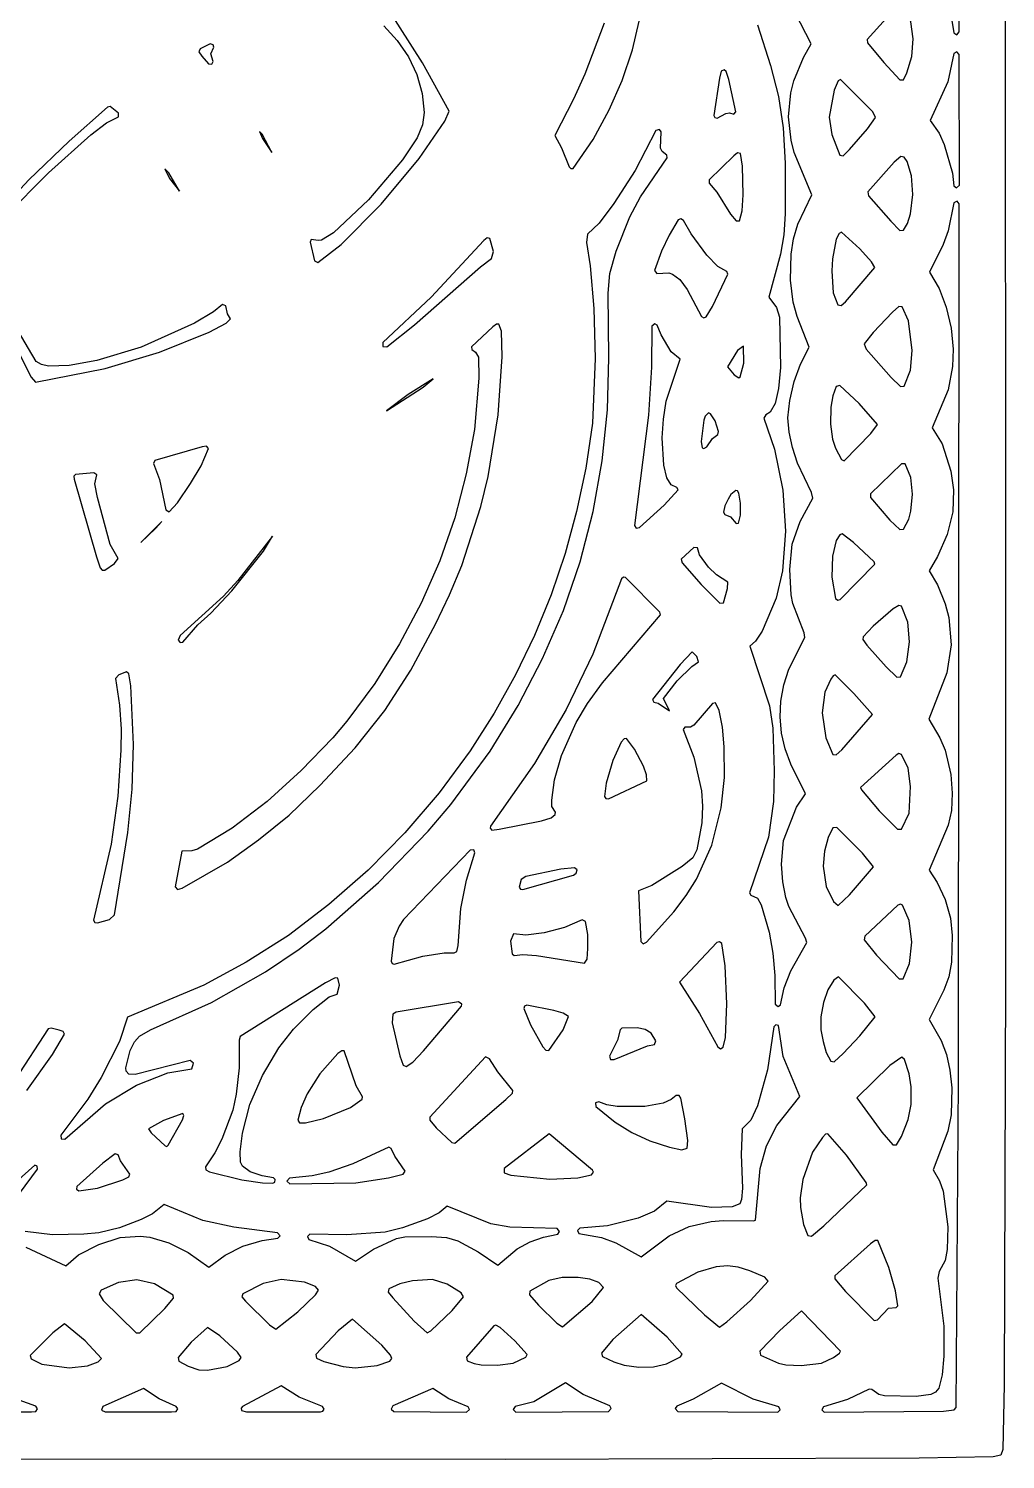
# Model space of a CAD drawing. Header units: millimetres. Extents: x 0 to 300, y 0 to 300.
# Drawn here: x 166.2 to 300.1, y 0 to 196.3 of the extents above; entities that cross this region are included whole.
import ezdxf

# ---------------------------------------------------------------- set-up
doc = ezdxf.new("R2010")
doc.units = ezdxf.units.MM
doc.layers.add('CUT', color=7, linetype='CONTINUOUS')

msp = doc.modelspace()

# ---------------------------------------------------------------- linework, layer by layer
at = {"layer": 'CUT'}
for points in [[(300.0867, 256.7868), (300.117, 66.2102), (299.9655, 10.2704), (299.7536, 1.3633), (299.511, 0.5784), (298.4525, 0.3332), (288.2732, 0.1515), (231.5135, 0), (39.7253, 0.0303), (10.2666, 0.1516), (4.0156, 0.2428), (1.3633, 0.3633), (0.6479, 0.5607), (0.3351, 1.64), (0.2121, 4.9079), (0, 68.6944), (0.0303, 260.6644)], [(292.6856, 197.9614), (293.0273, 195.7362), (293.4755, 195.4606), (293.7922, 195.8438), (293.7879, 203.361)], [(214.8973, 196.6674), (216.7214, 194.6851), (218.2539, 192.4094), (219.4142, 189.987), (220.147, 187.4056), (220.42, 184.8058), (220.2041, 183.109), (219.4458, 181.306), (217.4436, 178.3029), (212.7913, 172.8281), (207.9614, 168.2765), (206.328, 167.2916), (205.8661, 167.213), (204.9378, 167.3758), (204.7704, 167.0101), (205.3998, 164.4382), (205.8289, 164.197), (209.044, 166.6739), (214.5138, 172.2355), (219.746, 178.4972), (223.2495, 183.6156), (223.8414, 184.9927), (220.1771, 191.6244), (215.453, 199.0432)], [(245.079, 197.0628), (242.4305, 190.03), (240.91, 186.6254), (238.3232, 181.6327), (239.2512, 179.9603), (240.2862, 177.3485), (240.5347, 177.0976), (240.8717, 177.13), (243.5703, 181.098), (245.7756, 185.1445), (247.5554, 189.1848), (248.9812, 193.3721), (250.3657, 199.2715)], [(266.1329, 196.8182), (267.9288, 191.2309), (268.9936, 186.9982), (269.6318, 182.7066), (269.9046, 177.8564), (269.9049, 170.9058), (269.7204, 167.9945), (269.2604, 165.334), (267.6769, 159.4476), (268.7519, 158.0182), (269.1401, 156.6898), (269.2976, 149.7932), (269.0228, 146.9306), (268.5652, 144.8852), (267.8646, 143.6617), (267.2727, 143.3265), (267.018, 142.8626), (268.4463, 138.5849), (269.5976, 132.9799), (269.9649, 127.3447), (269.5408, 121.9221), (268.6855, 118.1554), (266.7811, 113.6121), (265.867, 112.2408), (265.0763, 111.5708), (267.7513, 103.3915), (268.2381, 100.3398), (268.42, 94.4538), (268.3278, 90.2467), (267.6291, 85.3864), (265.04, 77.7231), (265.196, 77.4235), (266.1104, 77.0005), (266.6367, 76.0685), (267.7141, 72.3318), (268.2381, 69.432), (268.5095, 66.3869), (268.5453, 62.456), (268.9459, 62.1238), (269.2955, 62.3747), (269.7987, 64.701), (270.6837, 67.0504), (272.8926, 70.9135), (272.7273, 71.52), (270.436, 75.8375), (270.0042, 77.1069), (269.6068, 79.2523), (269.4245, 81.6473), (269.6774, 84.914), (271.4705, 89.5028), (272.6977, 91.2993), (270.6955, 95.4062), (269.9263, 97.4895), (269.4326, 99.6347), (269.2431, 101.8676), (269.339, 104.0483), (269.7406, 106.2544), (270.4171, 108.3974), (272.6346, 112.7734), (272.5425, 113.3931), (270.9814, 117.4135), (270.7279, 118.6165), (270.5455, 122.1142), (270.8795, 125.5635), (271.99, 128.6941), (273.697, 131.8902), (273.52, 132.6375), (271.6262, 136.6653), (270.9211, 138.8366), (270.4611, 140.9448), (270.3042, 142.9122), (270.5469, 145.2958), (271.1651, 147.8906), (272.0418, 150.2792), (273.2325, 152.5907), (271.5645, 156.7888), (271.0027, 158.7517), (270.6364, 161.7832), (270.7289, 165.3575), (271.064, 167.4602), (271.675, 169.4812), (273.5951, 173.5074), (271.1357, 179.3148), (270.7282, 180.9761), (270.3949, 184.2174), (270.6974, 187.4694), (271.1076, 189.1414), (272.44, 192.3507), (273.473, 194.2213), (271.2968, 198.4455)], [(163.0162, 170.5844), (168.8862, 176.5163), (174.6935, 181.7442), (176.8568, 183.3879), (178.4952, 184.1808), (178.4991, 184.7046), (177.3443, 185.5983), (176.9874, 185.5089), (171.7509, 180.8777), (166.2034, 175.5426), (160.9382, 169.9439)], [(163.2706, 154.8606), (166.5355, 148.4831), (167.1259, 147.8111), (176.6692, 149.6853), (184.134, 151.891), (190.9441, 154.6451), (193.2817, 155.8858), (193.8579, 156.4788), (193.4625, 157.1522), (193.1985, 158.2888), (192.7624, 158.4635), (191.5292, 157.4534), (188.9214, 155.9071), (181.6075, 152.5857), (175.519, 150.7607), (171.7345, 150.091), (168.9147, 150.0016), (167.9229, 150.1961), (167.2139, 150.6434), (161.5735, 160.1051)], [(165.9291, 50.62), (169.4312, 55.572), (171.0796, 58.3515), (170.9162, 58.6847), (170.3681, 58.8854), (169.2496, 59.1799), (168.8602, 59.0909), (164.354, 52.1232)], [(164.9335, 36.4904), (167.3849, 39.8128), (167.3658, 40.2116), (167.044, 40.3861), (162.1799, 36.0688)], [(165.7803, 29.1098), (171.2712, 26.5692), (173.0218, 28.0631), (175.8044, 29.4981), (178.7291, 30.4427), (181.4506, 30.6304), (182.7872, 30.502), (185.3983, 29.7296), (188.0328, 28.367), (190.8989, 26.3738), (193.1383, 27.9998), (195.5379, 29.2756), (198.2186, 30.0499), (200.3672, 30.3338), (200.6478, 30.6562), (200.3238, 31.0942), (194.3288, 31.851), (190.0714, 32.7933), (184.7827, 34.9884), (183.1537, 33.7081), (181.593, 32.8946), (178.655, 31.7638), (175.8065, 31.097), (173.728, 30.8787), (169.4555, 30.8181), (165.7125, 31.2552)]]:
    msp.add_lwpolyline(points, dxfattribs=at)
for points in [[(281.217, 194.3689), (283.432, 191.6477), (285.6243, 189.2771), (286.1413, 189.2959), (286.6222, 190.2311), (287.3003, 192.4976), (287.4545, 194.9148), (287.1568, 197.2473), (286.0912, 199.6196), (285.8266, 199.7444), (285.5226, 199.6244), (281.1798, 194.8152)], [(189.5208, 193.1089), (189.9235, 192.518), (190.8309, 191.4561), (191.3216, 191.4457), (191.4719, 191.7777), (191.183, 192.8636), (191.5534, 193.7598), (191.4762, 194.0812), (191.0676, 194.214), (189.6865, 193.5057)], [(293.4432, 193.1116), (293.0444, 192.8747), (292.223, 189.0101), (289.8189, 183.6741), (291.0181, 181.9373), (291.7348, 180.4177), (292.8662, 176.4821), (293.0404, 174.7165), (293.4132, 174.4376), (293.8043, 174.8278), (293.7921, 192.762)], [(260.2594, 184.1078), (260.5799, 184.0089), (261.7872, 184.6535), (262.2809, 184.7526), (262.8682, 184.585), (263.1743, 184.8914), (262.193, 189.3226), (261.834, 190.4251), (261.5525, 190.6522), (261.1367, 190.4614), (260.9024, 189.5091), (260.1337, 184.3806)], [(277.8941, 178.859), (278.7303, 179.6944), (281.2257, 182.5507), (282.3003, 184.107), (281.9286, 184.8611), (277.5123, 189.3341), (277.1826, 189.1562), (276.6447, 187.8762), (275.9655, 184.1294), (276.2974, 181.761), (277.4039, 178.9432)], [(170.6477, 43.9815), (171.136, 43.9303), (176.7393, 48.763), (180.9896, 51.3648), (185.2594, 53.0136), (188.5612, 53.5854), (188.7635, 54.3479), (188.351, 54.7162), (180.7893, 52.7876), (179.9113, 52.8543), (179.5479, 53.2787), (179.4855, 53.6983), (180.1124, 56.0906), (180.6754, 57.2718), (181.3845, 58.0731), (182.8967, 58.9397), (191.2608, 62.6975), (198.6782, 66.9058), (203.2619, 70.0117), (206.9184, 72.7915), (214.149, 79.1436), (220.9563, 86.1918), (224.0827, 89.8646), (229.482, 97.164), (233.3225, 103.4222), (236.6502, 109.8636), (239.5037, 116.4818), (241.7919, 123.1657), (243.5766, 130.0281), (244.8176, 136.9828), (245.5442, 143.9963), (245.727, 151.1121), (245.6667, 159.9941), (245.8561, 162.7217), (246.7369, 165.7881), (248.6011, 170.4919), (250.0959, 173.2357), (253.7502, 178.5916), (253.7046, 178.9289), (253.0623, 179.4252), (252.8271, 179.8779), (252.9008, 182.1327), (252.7097, 182.4419), (252.1797, 182.3104), (249.3304, 176.8307), (246.4468, 172.3078), (244.3945, 169.6129), (242.7945, 168.1107), (242.6651, 166.9572), (243.1772, 163.7698), (243.6618, 157.9235), (243.8745, 151.054), (243.4804, 142.1685), (242.5659, 136.0099), (241.3202, 130.0583), (239.7475, 124.2816), (237.8353, 118.6036), (235.5481, 113.0528), (232.9361, 107.6482), (230.0022, 102.3854), (226.7084, 97.2012), (222.4742, 91.4548), (217.768, 85.9575), (212.728, 80.8553), (207.3532, 76.1472), (201.7986, 71.8966), (196.0299, 68.2032), (190.1923, 65.0736), (179.7329, 60.6784), (178.6175, 57.3146), (176.1176, 52.4054), (174.3161, 49.4155), (170.5964, 44.4698)], [(198.1797, 181.8161), (197.8464, 182.1797), (198.2403, 181.21), (199.513, 179.3009)], [(259.4827, 175.1138), (260.5504, 173.8634), (262.4233, 170.8329), (263.2, 169.9213), (263.659, 169.9388), (264.0296, 171.3142), (264.1818, 173.4977), (264.0604, 177.4155), (263.7995, 179.1541), (263.3865, 179.2634), (262.8628, 178.8695), (259.4837, 175.5389)], [(281.3684, 173.3705), (284.3897, 169.873), (285.6651, 168.6189), (286.1686, 168.6551), (286.6958, 169.5657), (287.1193, 170.9009), (287.4229, 173.5371), (287.2385, 176.1109), (286.6451, 178.0698), (286.2374, 178.6725), (285.7751, 178.7349), (284.8813, 177.9776), (281.2683, 173.9153)], [(185.3918, 176.513), (184.8464, 177.0585), (185.513, 175.7252), (186.8464, 173.9979)], [(293.4989, 172.6043), (293.0613, 172.3859), (292.2814, 168.5499), (291.5732, 166.6793), (289.6927, 162.8696), (291.0285, 160.6481), (292.0196, 158.0803), (292.6881, 155.224), (292.9652, 152.3173), (292.8714, 149.9304), (292.2635, 146.7396), (290.101, 141.5211), (291.4384, 139.3104), (292.6549, 135.5691), (293.0261, 133.0168), (292.9051, 130.0224), (292.1578, 126.9082), (290.7961, 123.8826), (289.6669, 121.8986), (290.83, 119.9838), (291.8707, 117.403), (292.3587, 115.5024), (292.6922, 111.7446), (292.1037, 107.9236), (289.6329, 101.5799), (291.1493, 99.0125), (291.8675, 97.2947), (292.6277, 93.9505), (292.8139, 91.3872), (292.7231, 89.0205), (292.2912, 87.0026), (289.6696, 80.8525), (290.7827, 79.1689), (291.8658, 76.8158), (292.5942, 74.2671), (292.814, 71.8769), (292.7229, 68.2002), (292.356, 66.2014), (291.6707, 64.3587), (289.6701, 60.335), (291.3336, 57.4627), (292.0427, 55.5577), (292.5074, 53.3997), (292.7534, 50.9676), (292.6624, 47.2924), (292.2355, 45.0237), (290.2382, 39.728), (291.0959, 38.2099), (291.5993, 36.8203), (292.2073, 31.9231), (292.1171, 28.7803), (291.8725, 27.271), (291.0494, 25.7977), (290.8442, 24.8536), (291.6625, 18.2992), (291.6928, 14.18), (291.4498, 11.6178), (291.0004, 9.7769), (290.5549, 9.2298), (289.9098, 8.889), (287.9017, 8.6364), (283.5382, 8.7272), (282.7691, 8.9242), (281.8088, 9.5678), (281.4354, 9.6288), (278.4543, 8.2214), (275.1639, 7.2251), (274.9454, 6.7874), (275.2887, 6.4824), (291.6207, 6.6318), (293.096, 6.7772), (293.3669, 7.1062), (293.697, 51.9385), (293.8039, 172.2612)], [(252.304, 162.6987), (253.9571, 162.7836), (254.4784, 162.6247), (255.4659, 161.8867), (256.4871, 160.5195), (258.4429, 156.8162), (258.7521, 156.6113), (259.0926, 156.7553), (259.9382, 158.1654), (262.0711, 162.6305), (261.9115, 162.9573), (260.6663, 163.6731), (259.1939, 165.2349), (257.0114, 168.1447), (255.9745, 169.9671), (255.611, 170.2244), (255.254, 170.0562), (254.0294, 167.955), (252.9754, 165.7553), (252.0154, 163.1336)], [(214.7515, 152.6872), (215.2785, 152.6453), (219.1112, 155.6789), (228.1279, 163.6368), (229.6575, 164.7567), (229.9365, 165.7292), (229.4408, 167.486), (229.0577, 167.5974), (228.5813, 167.2225), (221.3855, 159.4522), (214.7503, 153.2158)], [(277.6039, 158.3066), (278.1742, 158.8349), (282.2273, 163.5314), (281.7574, 164.3023), (280.1428, 166.0714), (277.6553, 168.3637), (277.3115, 168.2005), (276.9134, 167.397), (276.4215, 164.7212), (276.33, 163.069), (276.5093, 160.0699), (277.1531, 158.4198)], [(281.0202, 152.3291), (284.4771, 148.4526), (285.755, 147.2176), (286.2444, 147.2373), (287.0872, 149.4392), (287.3325, 152.1359), (286.8313, 156.1863), (285.9631, 158.1087), (285.5041, 158.172), (284.6551, 157.4187), (281.9665, 154.6085), (280.7486, 153.0495)], [(186.5781, 78.1656), (187.234, 78.352), (193.4547, 81.9591), (197.7156, 84.9805), (201.8943, 88.4025), (206.1247, 92.4521), (210.9662, 97.6276), (215.0156, 102.7665), (218.5783, 108.293), (221.9578, 114.5693), (223.8697, 118.6362), (225.5633, 122.6603), (228.1914, 130.7292), (229.1883, 134.8399), (230.5779, 143.3346), (231.1212, 151.2817), (231.0031, 154.7729), (230.6771, 155.7356), (230.3421, 155.7537), (229.8473, 155.4019), (226.9044, 152.6209), (226.9391, 152.2844), (227.4662, 151.9157), (227.8667, 151.2065), (227.9351, 148.3562), (227.2986, 141.3194), (226.1991, 135.2102), (224.6178, 129.1638), (222.5624, 123.2695), (220.0109, 117.495), (217.0353, 111.8757), (213.6341, 106.4681), (209.8065, 101.3018), (207.8767, 99.004), (203.5632, 94.5089), (198.8664, 90.2666), (194.1088, 86.6074), (189.3352, 83.7195), (188.564, 83.4863), (187.2089, 83.4545), (186.2753, 78.5625)], [(249.4865, 127.7809), (249.9241, 127.8362), (253.333, 130.9331), (255.2318, 133.0098), (255.0805, 133.3393), (254.2847, 133.6893), (253.7009, 134.6822), (253.3034, 136.4076), (253.0612, 140.1663), (253.2143, 142.7251), (253.6124, 145.1704), (255.5117, 150.9357), (254.3046, 151.9467), (252.9094, 154.2824), (252.3646, 155.6165), (252.0584, 155.8183), (251.634, 155.4681), (251.5713, 149.8666), (251.177, 143.2854), (249.275, 128.1302)], [(264.2706, 150.4221), (264.21, 152.7555), (263.3615, 152.1191), (262.0282, 149.907), (262.9373, 148.7858), (263.5736, 148.3918), (263.7555, 148.513)], [(220.3009, 147.1191), (221.6342, 148.2706), (218.2403, 146.1191), (215.2403, 143.8464)], [(276.9217, 147.202), (276.4482, 145.9309), (276.1754, 144.3847), (276.1163, 142.0195), (276.409, 139.9562), (276.8239, 138.728), (277.6419, 137.1902), (277.9902, 137.0082), (281.6539, 140.7379), (282.5858, 141.9756), (280.0631, 144.8779), (277.4369, 147.3258)], [(259.9373, 140.0585), (260.6948, 140.6342), (260.7858, 141.0282), (260.3009, 142.4827), (259.6948, 143.4524), (259.4221, 143.6039), (258.9676, 143.1494), (258.7858, 142.5736), (258.4221, 139.6645), (258.5433, 138.7858), (258.7555, 138.6948), (259.1797, 138.907)], [(183.3048, 136.6211), (184.1437, 134.4616), (184.9868, 130.2812), (185.4626, 130.0067), (186.5989, 131.2612), (188.3675, 133.8705), (189.8179, 136.3195), (190.8557, 138.7094), (190.5485, 139.0041), (189.9654, 138.9166), (183.4879, 137.0393)], [(281.6036, 131.9846), (284.2959, 128.876), (285.6581, 127.5737), (286.1642, 127.6127), (286.8774, 129.0066), (287.1511, 130.0825), (287.3633, 132.4425), (287.1501, 134.7314), (286.388, 136.5814), (285.8678, 136.6106), (281.6149, 132.4669)], [(172.3909, 134.887), (172.4416, 134.4828), (175.4761, 123.832), (175.9999, 122.3303), (176.2758, 122.0082), (176.6089, 121.9853), (177.9632, 122.8947), (178.4728, 123.583), (177.3389, 125.5238), (175.642, 131.9496), (175.2732, 133.8485), (175.5423, 135.0637), (175.1096, 135.3333), (172.6159, 135.1457)], [(263.8161, 129.5433), (263.8161, 131.21), (263.5736, 132.5433), (263.3918, 132.8767), (263.1494, 132.9373), (262.4827, 132.3918), (262.0888, 131.7555), (261.6342, 130.8464), (261.4524, 129.9373), (261.6645, 129.6342), (262.4221, 129.3312), (263.1797, 128.4221), (263.5433, 128.4524)], [(184.4524, 128.6645), (181.5736, 125.8161), (183.5736, 127.6948)], [(189.3615, 114.513), (191.1494, 116.0888), (194.0282, 119.1494), (198.3918, 124.6039), (199.6039, 126.6645), (194.8767, 120.6039), (192.907, 118.4221), (186.9373, 113.0585), (186.6948, 112.3918), (186.9676, 112.0888), (187.3312, 112.1191)], [(277.1241, 117.8996), (277.4422, 117.9936), (282.226, 122.8304), (282.1057, 123.1458), (279.2881, 125.8054), (277.7559, 126.9912), (277.405, 126.8326), (276.9295, 126.0581), (276.4211, 123.9001), (276.3306, 121.0506), (276.8307, 118.1179)], [(255.7914, 123.0091), (258.3965, 120.0475), (260.9689, 117.4894), (261.4617, 117.5084), (262.0297, 119.4727), (262.0577, 120.3759), (260.4866, 121.3688), (259.4129, 122.4081), (258.1569, 124.1227), (257.887, 125.0423), (257.3972, 125.0945), (255.6741, 123.5312)], [(229.4685, 86.5988), (229.6938, 86.3487), (230.6943, 86.4482), (236.5014, 87.6283), (237.8263, 88.0273), (238.399, 88.4614), (238.4179, 88.7944), (237.9447, 89.5589), (237.9097, 90.4624), (238.3119, 93.2406), (239.2587, 96.564), (241.2634, 101.1198), (242.8273, 103.7265), (244.8908, 106.5486), (252.8268, 115.856), (252.739, 116.2498), (248.0303, 121.0053), (247.7341, 121.029), (247.4914, 120.8025), (243.5574, 110.4674), (239.8759, 102.8611), (235.5347, 95.4851), (229.5014, 86.8984)], [(280.5664, 112.4894), (281.1258, 111.7127), (283.7498, 108.7254), (285.2356, 107.3249), (285.7286, 107.3587), (286.6175, 109.4393), (286.9683, 112.1644), (286.7363, 114.8669), (285.8769, 117.0507), (285.4926, 117.1682), (284.7236, 116.7035), (281.9993, 114.3377), (280.595, 112.8676)], [(253.2403, 104.3918), (255.0888, 106.8161), (257.1191, 108.7858), (258.0585, 109.4221), (257.8161, 110.1494), (257.1797, 110.8161), (255.513, 109.0585), (251.7252, 104.2403), (251.907, 103.907), (252.513, 103.7555), (254.0585, 102.6948)], [(175.2402, 73.6487), (175.6326, 73.593), (177.2451, 74.0836), (177.9606, 74.7126), (179.7588, 85.9907), (180.3949, 91.9611), (180.5757, 98.0637), (180.214, 106.1498), (179.9227, 107.7905), (179.5948, 108.0658), (178.5582, 107.6311), (178.1022, 107.1482), (178.6318, 103.4956), (178.8442, 100.2043), (178.8437, 97.316), (178.4196, 91.0141), (177.5061, 84.4077), (175.0891, 73.9837)], [(276.9091, 96.6583), (277.71, 97.372), (281.9132, 102.2106), (279.3315, 105.0946), (276.7576, 107.6178), (276.4817, 107.5159), (276.1804, 107.0454), (275.3596, 105.2627), (274.9965, 102.4363), (275.4991, 98.9817), (276.4699, 96.7323)], [(250.4309, 70.7306), (250.9021, 70.9567), (254.673, 75.1185), (256.3314, 77.3479), (257.7632, 79.6041), (259.8654, 84.2668), (261.1513, 89.3816), (261.6064, 93.5319), (261.5459, 97.7397), (261.3056, 100.4484), (260.8808, 102.7472), (260.3584, 103.7998), (259.9423, 103.6906), (257.4034, 100.7146), (256.9516, 100.4599), (256.1583, 100.4522), (255.9264, 100.1599), (257.4135, 96.3532), (258.4493, 91.746), (258.6016, 89.6155), (258.5109, 87.3552), (257.8081, 83.615), (257.2429, 82.5226), (255.8072, 81.3355), (251.6201, 78.7263), (249.8114, 77.9838), (250.1188, 71.0748)], [(245.3164, 90.6776), (245.6771, 90.6349), (250.941, 93.0898), (250.9119, 93.9214), (250.4936, 95.1125), (249.2664, 97.4446), (248.1843, 98.8833), (247.8287, 98.8475), (247.4465, 98.4225), (246.2914, 95.9088), (245.3884, 92.7845), (245.1491, 90.9613)], [(280.2716, 92.2002), (280.3874, 91.8425), (282.8157, 88.9925), (285.3284, 86.4442), (285.8643, 86.4536), (286.9051, 88.6801), (287.1212, 92.3169), (286.8013, 94.8306), (285.8545, 96.7086), (285.5219, 96.8475), (285.1327, 96.6245)], [(276.4786, 86.6428), (275.8265, 85.334), (275.301, 83.4376), (275.1187, 81.3689), (275.5386, 78.5903), (276.5531, 76.5624), (277.1657, 76.0128), (278.7619, 77.4539), (282.018, 81.3023), (280.5041, 83.1953), (277.0053, 86.6988)], [(216.0263, 68.0411), (216.3165, 67.9597), (220.2217, 69.0506), (223.1773, 69.4783), (224.5352, 69.4775), (224.8924, 69.7008), (225.0925, 70.5096), (225.4278, 75.5818), (226.2205, 79.4809), (227.3689, 83.2358), (227.2098, 83.643), (226.7128, 83.5976), (217.603, 74.0692), (216.9871, 73.1419), (216.2704, 71.4506), (215.8784, 68.3435)], [(233.6311, 78.2238), (233.9632, 78.199), (240.8723, 80.137), (241.2612, 80.4153), (241.3878, 80.9065), (241.032, 81.1671), (239.1617, 80.9734), (234.3464, 79.9902), (233.7123, 79.5598), (233.4328, 78.4939)], [(280.7313, 71.265), (282.4602, 69.1651), (285.5446, 65.9212), (286.0863, 65.9255), (286.9505, 68.0163), (287.2723, 70.979), (286.9194, 73.9279), (286.0295, 76.0501), (285.7344, 76.1904), (285.3862, 76.0272), (280.8359, 71.7748)], [(232.7774, 69.1443), (233.964, 69.2685), (235.8438, 69.1151), (242.4137, 68.0861), (242.7604, 68.6242), (242.8786, 70.116), (242.8473, 72.0283), (242.5184, 73.8061), (242.0732, 74.0094), (239.6518, 72.9543), (236.8719, 72.2439), (234.3403, 71.9097), (232.6901, 72.1205), (232.2654, 71.0962), (232.478, 69.3407)], [(260.9168, 71.0174), (260.5703, 70.9097), (255.4421, 65.473), (258.1826, 61.1887), (260.6676, 56.5834), (261.0367, 56.3196), (261.4027, 56.5435), (261.7242, 57.8807), (261.9392, 62.5065), (261.6984, 67.698), (261.2158, 70.7579)], [(190.455, 39.7096), (190.9904, 39.4452), (195.4256, 38.357), (198.2396, 37.9341), (199.6479, 37.8856), (199.9418, 38.0525), (199.9949, 38.3863), (199.7675, 38.6363), (198.2064, 38.8887), (196.5455, 39.4611), (195.4919, 40.2372), (195.2201, 40.7906), (195.1827, 42.1991), (195.4856, 44.7749), (196.5221, 48.6884), (198.2421, 52.682), (200.4713, 56.464), (202.503, 59.0412), (205.1849, 61.7243), (207.3916, 63.4422), (208.468, 63.8355), (208.7867, 65.0819), (208.5588, 66.0277), (208.1959, 66.0721), (206.8683, 65.366), (195.1839, 58.042), (195.0261, 57.5007), (195.0548, 53.6992), (194.6303, 50.0911), (194.1736, 47.8958), (192.6685, 43.9301), (191.7154, 42.0589), (190.4099, 40.143)], [(276.6483, 54.5602), (277.8577, 55.7008), (280.1517, 58.1162), (282.2654, 60.701), (280.8168, 62.5786), (277.2438, 66.2256), (276.5975, 65.7578), (275.788, 64.4389), (275.1749, 62.686), (274.8119, 60.716), (274.8118, 58.9448), (275.1091, 57.3291), (275.5644, 55.8152), (276.1685, 54.6187)], [(216.123, 61.0728), (216.0214, 59.8917), (217.0812, 55.3812), (217.5328, 54.08), (217.93, 53.8996), (218.8608, 54.493), (220.3326, 56.0545), (225.5154, 62.1798), (225.5882, 62.4687), (225.1471, 62.7984), (216.5676, 61.3511)], [(234.1771, 62.1736), (234.0962, 61.8497), (234.9763, 59.6317), (236.6925, 56.6238), (237.09, 56.1232), (237.4994, 56.0941), (239.4757, 58.9401), (240.2243, 60.7762), (239.4694, 61.2134), (238.2012, 61.5781), (234.5172, 62.3143)], [(241.438, 31.4006), (241.6459, 30.9856), (244.7462, 30.4339), (246.6815, 29.6936), (250.1633, 27.8014), (253.999, 30.6551), (256.7656, 31.9292), (259.7742, 32.632), (261.401, 32.7836), (265.5742, 32.711), (265.8393, 32.8408), (266.4858, 39.8978), (267.3403, 43.0223), (268.7702, 45.8224), (271.9394, 49.8046), (269.649, 55.2893), (269.0121, 59.5222), (268.6255, 59.6136), (268.3687, 59.3553), (267.5088, 53.4524), (266.1393, 48.5158), (265.2246, 46.5355), (264.0216, 45.3681), (263.9048, 41.8274), (264.0557, 37.1918), (263.9337, 35.639), (263.6921, 35.0624), (262.6445, 34.6665), (259.8148, 34.5757), (253.7166, 35.4095), (252.0191, 34.0464), (249.7694, 33.1045), (245.5425, 32.0626), (241.7743, 31.7205)], [(245.9684, 54.8737), (246.4924, 54.8692), (251.0355, 56.7469), (251.9851, 56.9332), (252.2061, 57.4273), (251.5354, 58.4643), (250.7426, 58.9808), (249.6236, 59.2136), (247.5224, 59.1607), (247.2891, 58.9343), (246.92, 57.5267), (245.828, 55.321)], [(203.3228, 46.1857), (204.1349, 46.1755), (206.6172, 46.7698), (210.308, 48.2977), (211.929, 49.405), (211.9735, 49.7443), (211.1002, 51.2385), (209.4574, 56.0358), (209.1188, 56.0696), (208.5738, 55.6721), (206.0996, 52.8927), (204.3907, 50.131), (203.5513, 48.2981), (203.0754, 46.555)], [(221.188, 46.5419), (222.0743, 45.4927), (224.2114, 43.4721), (224.6137, 43.3923), (231.6316, 49.3545), (232.5165, 50.2558), (232.5783, 50.6237), (230.5226, 53.151), (229.3861, 54.9555), (228.8431, 55.2208), (221.206, 46.9737)], [(285.2051, 43.1595), (285.8724, 44.3089), (286.8025, 46.6264), (287.1836, 48.6943), (287.2132, 51.1125), (286.9466, 52.9068), (286.2881, 54.8809), (285.9149, 55.1939), (284.2788, 54.0433), (279.7446, 49.5902), (283.1552, 44.8962), (284.6713, 43.148)], [(243.9223, 48.9031), (243.9707, 48.4096), (246.5969, 46.2657), (248.8931, 44.8457), (251.3582, 43.7046), (254.0441, 42.8394), (255.7665, 42.4838), (256.4687, 42.7133), (256.5731, 43.7355), (256.1556, 46.7417), (255.6216, 49.5412), (255.3758, 49.9213), (254.9954, 49.9285), (254.2706, 49.3538), (253.1969, 48.8935), (250.6704, 48.4242), (246.8924, 48.3985), (245.4595, 48.6436), (244.3614, 49.0583)], [(187.2706, 46.5736), (187.4524, 47.1797), (187.3312, 47.4524), (184.6948, 46.513), (182.6342, 45.3312), (182.9676, 44.8161), (184.907, 43.0282), (185.1191, 42.9373), (185.3009, 43.0888)], [(231.4093, 39.3346), (232.2942, 38.9908), (237.656, 38.4509), (241.5046, 38.6341), (243.3754, 39.0445), (243.6266, 39.3933), (243.5001, 39.6974), (237.5781, 44.6711), (231.394, 39.8955)], [(273.5156, 30.6036), (275.2177, 32.03), (281.0985, 37.6461), (281.0347, 37.9658), (278.3104, 41.7259), (275.7657, 44.6825), (275.4347, 44.6124), (275.0492, 44.1794), (273.6792, 42.1295), (272.321, 38.4162), (271.9981, 35.8919), (272.0275, 34.5711), (272.4122, 32.2368), (273.0125, 30.7078)], [(172.7287, 37.0675), (173.0431, 36.8251), (175.6334, 37.1997), (179.0742, 38.3461), (179.9256, 38.7755), (180.061, 39.1529), (178.7915, 40.9742), (178.4457, 41.7936), (178.0362, 41.9389), (176.3398, 40.6508), (172.7897, 37.4599)], [(201.6028, 38.1867), (201.9823, 37.8212), (211.0377, 37.9647), (215.5471, 38.6248), (217.5355, 39.1394), (217.7909, 39.5279), (216.3795, 41.593), (215.9021, 42.6704), (215.5648, 42.8395), (210.618, 40.5591), (207.3416, 39.4061), (205.0769, 38.9097), (201.9338, 38.5967)], [(204.3972, 30.5778), (204.5842, 30.1509), (207.4579, 29.2452), (211.0039, 27.1753), (213.4801, 28.8527), (216.6201, 30.2852), (217.7871, 30.5112), (221.4032, 30.5712), (223.4622, 30.4504), (225.0363, 29.9712), (227.8292, 28.4531), (230.4979, 26.6375), (233.1516, 28.8856), (234.9399, 29.8366), (236.762, 30.4937), (238.7577, 30.9174), (238.9961, 31.2782), (238.6442, 31.6648), (232.1445, 31.8484), (229.5387, 32.3057), (223.5788, 34.7198), (222.46, 33.8425), (220.8587, 33.013), (217.4329, 31.77), (215.0895, 31.1603), (209.7944, 30.8183), (204.7529, 30.879)], [(276.7387, 24.7595), (278.1842, 23.0476), (282.1366, 19.0615), (282.568, 19.1411), (284.0851, 20.7428), (285.1353, 20.8503), (285.3847, 21.0607), (285.07, 23.1436), (284.1342, 26.3174), (282.6055, 30.0439), (282.2641, 30.0454), (281.6054, 29.5535), (276.743, 25.1914)], [(254.8941, 23.8468), (255.0127, 23.5296), (258.868, 19.8185), (260.9038, 18.147), (261.9394, 18.8744), (265.1797, 21.8105), (267.574, 24.4663), (267.113, 24.9783), (265.0564, 25.8879), (263.4537, 26.3642), (262.0301, 26.5442), (260.4669, 26.4226), (257.9439, 25.6882), (255.0369, 24.1142)], [(181.4279, 17.3749), (184.8728, 20.685), (186.0564, 22.109), (186.0201, 22.5445), (183.4496, 24.0685), (181.0074, 24.6341), (178.5081, 24.2874), (176.1411, 23.2353), (175.8462, 22.6997), (176.421, 21.7824), (180.9373, 17.3525)], [(195.4336, 22.3203), (195.9196, 21.7059), (199.2168, 18.4382), (200.0925, 17.8508), (203.0939, 20.2396), (205.5049, 22.5595), (205.9417, 23.2319), (205.5138, 23.7173), (203.9972, 24.3323), (200.8077, 24.665), (198.3571, 24.1278), (195.541, 22.7313)], [(215.4604, 22.9493), (216.0994, 22.1618), (219.0546, 18.9655), (220.8187, 17.3542), (221.3252, 17.6205), (224.248, 20.4238), (225.8327, 22.3228), (225.4959, 22.8391), (223.5832, 24.0442), (221.5667, 24.6657), (218.8368, 24.5144), (217.0787, 24.0659), (215.5773, 23.4063)], [(234.8747, 22.5901), (236.0861, 21.1768), (238.6161, 18.706), (239.3935, 18.1893), (243.444, 21.6821), (245.0049, 23.5878), (244.3473, 24.2812), (243.1355, 24.7377), (241.5446, 24.9705), (239.3599, 24.9709), (237.4975, 24.5289), (234.9189, 23.0754)], [(244.8491, 14.1209), (246.4271, 13.3684), (247.8273, 12.9257), (249.8512, 12.6321), (251.8445, 12.696), (253.6652, 13.1298), (255.5777, 14.0558), (255.8157, 14.4448), (253.7388, 16.7479), (250.1832, 19.8594), (246.2737, 16.4613), (244.7185, 14.5589)], [(266.5554, 14.2957), (268.9897, 13.2028), (270.0113, 12.9622), (272.1076, 12.8745), (274.8935, 13.1982), (276.5267, 13.9797), (277.3681, 14.5548), (277.5129, 14.8536), (272.1717, 20.3595), (269.2083, 17.6688), (266.4684, 14.8458)], [(166.542, 13.7922), (168.0012, 13.0484), (171.7374, 12.5422), (174.2459, 12.8167), (175.696, 13.3703), (176.165, 13.8472), (173.9195, 16.2644), (171.1171, 18.6133), (169.4966, 17.3821), (166.4069, 14.2675)], [(186.7586, 13.4625), (188.0352, 12.8041), (189.5242, 12.3019), (190.7282, 12.2382), (193.4249, 12.7464), (195.064, 13.5785), (195.3294, 13.9885), (194.8073, 14.7096), (192.4187, 16.9489), (190.7051, 18.1105), (188.4614, 16.1038), (186.672, 13.9679)], [(205.6527, 13.8883), (206.6546, 13.4347), (209.2912, 12.7235), (210.9682, 12.544), (213.9843, 12.9006), (215.6884, 13.4782), (215.9641, 13.851), (215.7891, 14.3167), (214.5977, 15.6765), (210.6048, 19.2277), (208.6082, 17.6434), (205.5802, 14.4002)], [(226.3086, 13.5333), (227.2564, 13.166), (228.235, 12.9617), (230.4614, 12.9044), (232.6349, 13.2112), (234.3362, 14.0175), (234.5324, 14.3698), (232.8472, 16.2755), (230.8491, 18.0956), (230.2493, 18.4353), (229.971, 18.3137), (226.2195, 14.0229)], [(155.7783, 6.7534), (156.2893, 6.5109), (166.5792, 6.5117), (167.176, 6.5789), (167.394, 6.9168), (167.1633, 7.2851), (164.8944, 8.1342), (163.4786, 8.9014), (161.7149, 10.2027), (158.7991, 8.3913), (155.9852, 7.2705)], [(195.3219, 7.0171), (195.3868, 6.6941), (196.0527, 6.5117), (206.1855, 6.5117), (206.5354, 6.601), (206.687, 6.9004), (206.4866, 7.2506), (203.2905, 8.5412), (200.8037, 10.0846), (195.5275, 7.2745)], [(232.6029, 6.8288), (232.9906, 6.4806), (245.6908, 6.5869), (246.0731, 6.9849), (245.8597, 7.3247), (242.2125, 8.898), (239.818, 10.5251), (235.4706, 7.8785), (232.9075, 7.2517)], [(269.2382, 6.798), (269.0328, 7.2178), (265.5503, 8.2599), (261.2103, 10.4707), (257.2849, 8.2706), (255.0429, 7.322), (254.8343, 6.9812), (255.2174, 6.5868), (268.8935, 6.4825)], [(176.1605, 6.7523), (176.6845, 6.5109), (185.7917, 6.5118), (186.4136, 6.5837), (186.629, 6.9274), (186.4226, 7.2765), (184.0768, 8.2997), (181.9395, 9.7156), (176.3576, 7.2684)], [(215.9016, 6.8988), (216.2761, 6.586), (226.2449, 6.4806), (226.6348, 6.8634), (226.4394, 7.2086), (223.8187, 8.2921), (221.6172, 9.7173), (216.1255, 7.3323)]]:
    msp.add_lwpolyline(points, close=True, dxfattribs=at)

doc.saveas('drawing.dxf')
